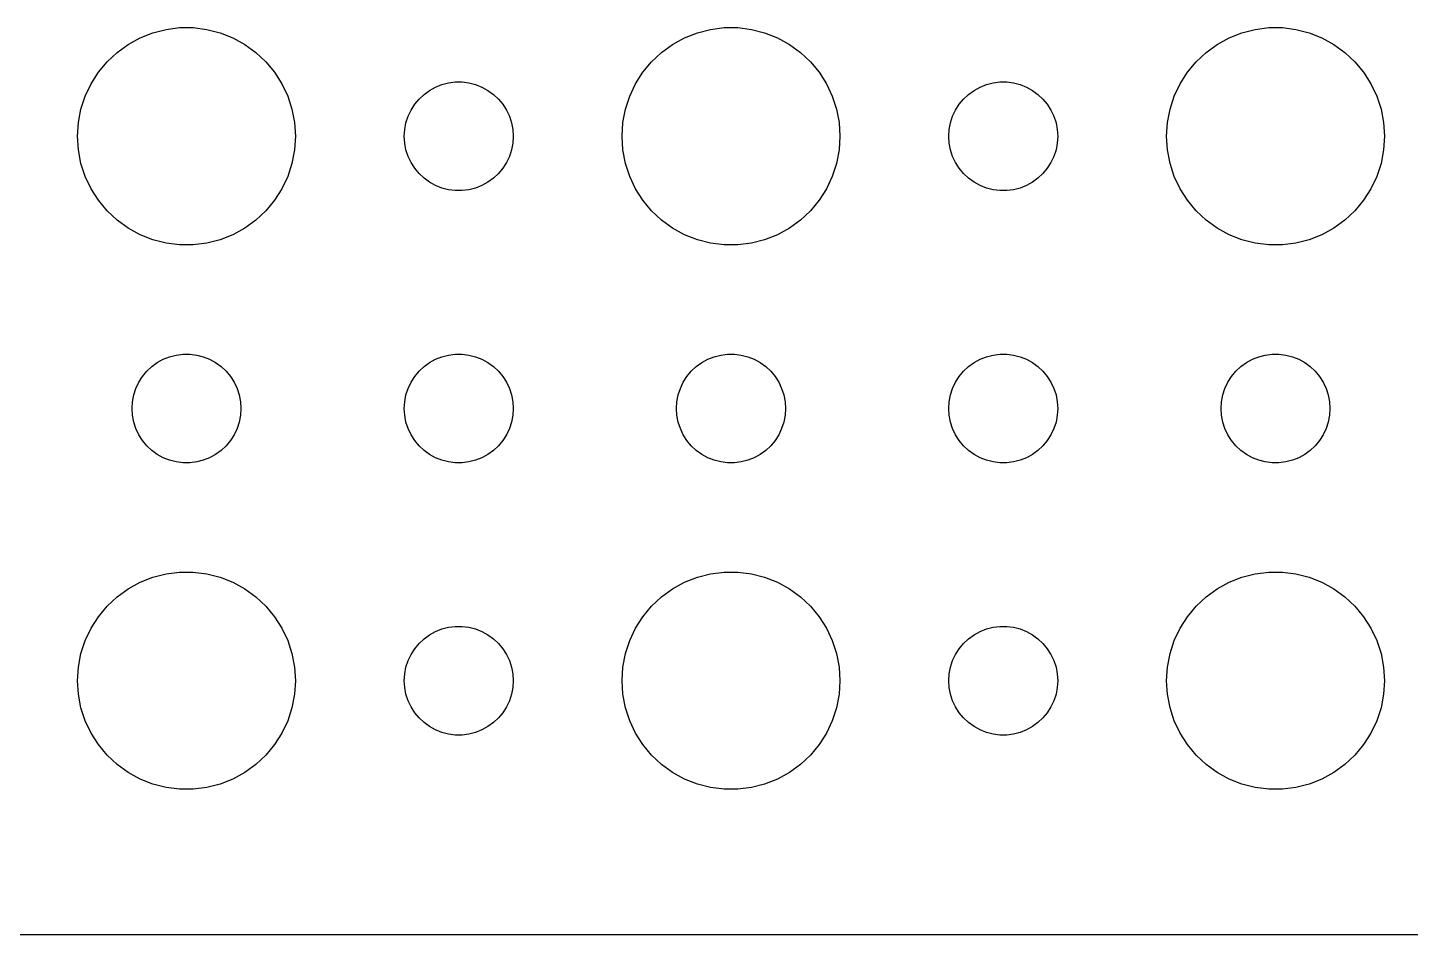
# Model space of a CAD drawing. Header units: metres. Extents: x -134 to 134, y 518 to 1078.
# Drawn here: x 63.12 to 101.21, y 974.01 to 998.99 of the extents above; entities that cross this region are included whole.
import ezdxf

# ---------------------------------------------------------------- set-up
doc = ezdxf.new("R2010")
doc.units = ezdxf.units.M

msp = doc.modelspace()

# ---------------------------------------------------------------- linework, layer by layer
for p, q in [((65.8925, 998.533), (66.2227, 998.714)), ((66.2227, 998.714), (66.573, 998.853)), ((66.573, 998.853), (66.9379, 998.947)), ((66.9379, 998.947), (67.3116, 998.994)), ((67.3116, 998.994), (67.6884, 998.994)), ((67.6884, 998.994), (68.0621, 998.947)), ((68.0621, 998.947), (68.427, 998.853)), ((68.427, 998.853), (68.7773, 998.714)), ((68.7773, 998.714), (69.1075, 998.533)), ((80.8925, 998.533), (81.2227, 998.714)), ((81.2227, 998.714), (81.573, 998.853)), ((81.573, 998.853), (81.9379, 998.947)), ((81.9379, 998.947), (82.3116, 998.994)), ((82.3116, 998.994), (82.6884, 998.994)), ((82.6884, 998.994), (83.0621, 998.947)), ((83.0621, 998.947), (83.427, 998.853)), ((83.427, 998.853), (83.7773, 998.714)), ((83.7773, 998.714), (84.1075, 998.533)), ((95.8925, 998.533), (96.2227, 998.714)), ((96.2227, 998.714), (96.573, 998.853)), ((96.573, 998.853), (96.9379, 998.947)), ((96.9379, 998.947), (97.3116, 998.994)), ((97.3116, 998.994), (97.6884, 998.994)), ((97.6884, 998.994), (98.0621, 998.947)), ((98.0621, 998.947), (98.427, 998.853)), ((98.427, 998.853), (98.7773, 998.714)), ((98.7773, 998.714), (99.1075, 998.533)), ((65.3131, 998.054), (65.5877, 998.312)), ((65.5877, 998.312), (65.8925, 998.533)), ((69.1075, 998.533), (69.4123, 998.312)), ((69.4123, 998.312), (69.6869, 998.054)), ((80.3131, 998.054), (80.5877, 998.312)), ((80.5877, 998.312), (80.8925, 998.533)), ((84.1075, 998.533), (84.4123, 998.312)), ((84.4123, 998.312), (84.6869, 998.054)), ((95.3131, 998.054), (95.5877, 998.312)), ((95.5877, 998.312), (95.8925, 998.533)), ((99.1075, 998.533), (99.4123, 998.312)), ((99.4123, 998.312), (99.6869, 998.054)), ((65.073, 997.763), (65.3131, 998.054)), ((69.6869, 998.054), (69.927, 997.763)), ((80.073, 997.763), (80.3131, 998.054)), ((84.6869, 998.054), (84.927, 997.763)), ((95.073, 997.763), (95.3131, 998.054)), ((99.6869, 998.054), (99.927, 997.763)), ((64.8711, 997.445), (65.073, 997.763)), ((69.927, 997.763), (70.1289, 997.445)), ((79.8711, 997.445), (80.073, 997.763)), ((84.927, 997.763), (85.1289, 997.445)), ((94.8711, 997.445), (95.073, 997.763)), ((99.927, 997.763), (100.129, 997.445)), ((64.7107, 997.104), (64.8711, 997.445)), ((70.1289, 997.445), (70.2893, 997.104)), ((74.0439, 997.156), (74.1963, 997.266)), ((74.1963, 997.266), (74.3613, 997.357)), ((74.3613, 997.357), (74.5365, 997.427)), ((74.5365, 997.427), (74.7189, 997.473)), ((74.7189, 997.473), (74.9058, 997.497)), ((74.9058, 997.497), (75.0942, 997.497)), ((75.0942, 997.497), (75.2811, 997.473)), ((75.2811, 997.473), (75.4635, 997.427)), ((75.4635, 997.427), (75.6387, 997.357)), ((75.6387, 997.357), (75.8037, 997.266)), ((75.8037, 997.266), (75.9561, 997.156)), ((79.7107, 997.104), (79.8711, 997.445)), ((85.1289, 997.445), (85.2893, 997.104)), ((89.0439, 997.156), (89.1963, 997.266)), ((89.1963, 997.266), (89.3613, 997.357)), ((89.3613, 997.357), (89.5365, 997.427)), ((89.5365, 997.427), (89.7189, 997.473)), ((89.7189, 997.473), (89.9058, 997.497)), ((89.9058, 997.497), (90.0942, 997.497)), ((90.0942, 997.497), (90.2811, 997.473)), ((90.2811, 997.473), (90.4635, 997.427)), ((90.4635, 997.427), (90.6387, 997.357)), ((90.6387, 997.357), (90.8037, 997.266)), ((90.8037, 997.266), (90.9561, 997.156)), ((94.7107, 997.104), (94.8711, 997.445)), ((100.129, 997.445), (100.289, 997.104)), ((64.5943, 996.746), (64.7107, 997.104)), ((70.2893, 997.104), (70.4057, 996.746)), ((73.6855, 996.723), (73.7865, 996.882)), ((73.7865, 996.882), (73.9065, 997.027)), ((73.9065, 997.027), (74.0439, 997.156)), ((75.9561, 997.156), (76.0934, 997.027)), ((76.0934, 997.027), (76.2135, 996.882)), ((76.2135, 996.882), (76.3145, 996.723)), ((79.5943, 996.746), (79.7107, 997.104)), ((85.2893, 997.104), (85.4057, 996.746)), ((88.6855, 996.723), (88.7865, 996.882)), ((88.7865, 996.882), (88.9065, 997.027)), ((88.9065, 997.027), (89.0439, 997.156)), ((90.9561, 997.156), (91.0934, 997.027)), ((91.0934, 997.027), (91.2135, 996.882)), ((91.2135, 996.882), (91.3145, 996.723)), ((94.5943, 996.746), (94.7107, 997.104)), ((100.289, 997.104), (100.406, 996.746)), ((64.5237, 996.376), (64.5943, 996.746)), ((70.4057, 996.746), (70.4763, 996.376)), ((73.5471, 996.373), (73.6053, 996.552)), ((73.6053, 996.552), (73.6855, 996.723)), ((76.3145, 996.723), (76.3947, 996.552)), ((76.3947, 996.552), (76.4529, 996.373)), ((79.5237, 996.376), (79.5943, 996.746)), ((85.4057, 996.746), (85.4763, 996.376)), ((88.5471, 996.373), (88.6053, 996.552)), ((88.6053, 996.552), (88.6855, 996.723)), ((91.3145, 996.723), (91.3947, 996.552)), ((91.3947, 996.552), (91.4529, 996.373)), ((94.5237, 996.376), (94.5943, 996.746)), ((100.406, 996.746), (100.476, 996.376)), ((64.5, 996), (64.5237, 996.376)), ((70.4763, 996.376), (70.5, 996)), ((73.5, 996), (73.5118, 996.188)), ((73.5118, 996.188), (73.5471, 996.373)), ((76.4529, 996.373), (76.4882, 996.188)), ((76.4882, 996.188), (76.5, 996)), ((79.5, 996), (79.5237, 996.376)), ((85.4763, 996.376), (85.5, 996)), ((88.5, 996), (88.5118, 996.188)), ((88.5118, 996.188), (88.5471, 996.373)), ((91.4529, 996.373), (91.4882, 996.188)), ((91.4882, 996.188), (91.5, 996)), ((94.5, 996), (94.5237, 996.376)), ((100.476, 996.376), (100.5, 996)), ((64.5237, 995.624), (64.5, 996)), ((70.5, 996), (70.4763, 995.624)), ((73.5118, 995.812), (73.5, 996)), ((73.5471, 995.627), (73.5118, 995.812)), ((76.4882, 995.812), (76.4529, 995.627)), ((76.5, 996), (76.4882, 995.812)), ((79.5237, 995.624), (79.5, 996)), ((85.5, 996), (85.4763, 995.624)), ((88.5118, 995.812), (88.5, 996)), ((88.5471, 995.627), (88.5118, 995.812)), ((91.4882, 995.812), (91.4529, 995.627)), ((91.5, 996), (91.4882, 995.812)), ((94.5237, 995.624), (94.5, 996)), ((100.5, 996), (100.476, 995.624)), ((64.5943, 995.254), (64.5237, 995.624)), ((70.4763, 995.624), (70.4057, 995.254)), ((73.6053, 995.448), (73.5471, 995.627)), ((73.6855, 995.277), (73.6053, 995.448)), ((73.7865, 995.118), (73.6855, 995.277)), ((76.3145, 995.277), (76.2135, 995.118)), ((76.3947, 995.448), (76.3145, 995.277)), ((76.4529, 995.627), (76.3947, 995.448)), ((79.5943, 995.254), (79.5237, 995.624)), ((85.4763, 995.624), (85.4057, 995.254)), ((88.6053, 995.448), (88.5471, 995.627)), ((88.6855, 995.277), (88.6053, 995.448)), ((88.7865, 995.118), (88.6855, 995.277)), ((91.3145, 995.277), (91.2135, 995.118)), ((91.3947, 995.448), (91.3145, 995.277)), ((91.4529, 995.627), (91.3947, 995.448)), ((94.5943, 995.254), (94.5237, 995.624)), ((100.476, 995.624), (100.406, 995.254)), ((64.7107, 994.896), (64.5943, 995.254)), ((64.8711, 994.555), (64.7107, 994.896)), ((70.2893, 994.896), (70.1289, 994.555)), ((70.4057, 995.254), (70.2893, 994.896)), ((73.9065, 994.973), (73.7865, 995.118)), ((74.0439, 994.844), (73.9065, 994.973)), ((76.0934, 994.973), (75.9561, 994.844)), ((76.2135, 995.118), (76.0934, 994.973)), ((79.7107, 994.896), (79.5943, 995.254)), ((79.8711, 994.555), (79.7107, 994.896)), ((85.2893, 994.896), (85.1289, 994.555)), ((85.4057, 995.254), (85.2893, 994.896)), ((88.9065, 994.973), (88.7865, 995.118)), ((89.0439, 994.844), (88.9065, 994.973)), ((91.0934, 994.973), (90.9561, 994.844)), ((91.2135, 995.118), (91.0934, 994.973)), ((94.7107, 994.896), (94.5943, 995.254)), ((94.8711, 994.555), (94.7107, 994.896)), ((100.289, 994.896), (100.129, 994.555)), ((100.406, 995.254), (100.289, 994.896)), ((65.073, 994.237), (64.8711, 994.555)), ((70.1289, 994.555), (69.927, 994.237)), ((74.1963, 994.734), (74.0439, 994.844)), ((74.3613, 994.643), (74.1963, 994.734)), ((74.5365, 994.573), (74.3613, 994.643)), ((74.7189, 994.527), (74.5365, 994.573)), ((74.9058, 994.503), (74.7189, 994.527)), ((75.0942, 994.503), (74.9058, 994.503)), ((75.2811, 994.527), (75.0942, 994.503)), ((75.4635, 994.573), (75.2811, 994.527)), ((75.6387, 994.643), (75.4635, 994.573)), ((75.8037, 994.734), (75.6387, 994.643)), ((75.9561, 994.844), (75.8037, 994.734)), ((80.073, 994.237), (79.8711, 994.555)), ((85.1289, 994.555), (84.927, 994.237)), ((89.1963, 994.734), (89.0439, 994.844)), ((89.3613, 994.643), (89.1963, 994.734)), ((89.5365, 994.573), (89.3613, 994.643)), ((89.7189, 994.527), (89.5365, 994.573)), ((89.9058, 994.503), (89.7189, 994.527)), ((90.0942, 994.503), (89.9058, 994.503)), ((90.2811, 994.527), (90.0942, 994.503)), ((90.4635, 994.573), (90.2811, 994.527)), ((90.6387, 994.643), (90.4635, 994.573)), ((90.8037, 994.734), (90.6387, 994.643)), ((90.9561, 994.844), (90.8037, 994.734)), ((95.073, 994.237), (94.8711, 994.555)), ((100.129, 994.555), (99.927, 994.237)), ((65.3131, 993.946), (65.073, 994.237)), ((69.927, 994.237), (69.6869, 993.946)), ((80.3131, 993.946), (80.073, 994.237)), ((84.927, 994.237), (84.6869, 993.946)), ((95.3131, 993.946), (95.073, 994.237)), ((99.927, 994.237), (99.6869, 993.946)), ((65.5877, 993.688), (65.3131, 993.946)), ((69.6869, 993.946), (69.4123, 993.688)), ((80.5877, 993.688), (80.3131, 993.946)), ((84.6869, 993.946), (84.4123, 993.688)), ((95.5877, 993.688), (95.3131, 993.946)), ((99.6869, 993.946), (99.4123, 993.688)), ((65.8925, 993.467), (65.5877, 993.688)), ((66.2227, 993.286), (65.8925, 993.467)), ((69.1075, 993.467), (68.7773, 993.286)), ((69.4123, 993.688), (69.1075, 993.467)), ((80.8925, 993.467), (80.5877, 993.688)), ((81.2227, 993.286), (80.8925, 993.467)), ((84.1075, 993.467), (83.7773, 993.286)), ((84.4123, 993.688), (84.1075, 993.467)), ((95.8925, 993.467), (95.5877, 993.688)), ((96.2227, 993.286), (95.8925, 993.467)), ((99.1075, 993.467), (98.7773, 993.286)), ((99.4123, 993.688), (99.1075, 993.467)), ((66.573, 993.147), (66.2227, 993.286)), ((66.9379, 993.053), (66.573, 993.147)), ((67.3116, 993.006), (66.9379, 993.053)), ((67.6884, 993.006), (67.3116, 993.006)), ((68.0621, 993.053), (67.6884, 993.006)), ((68.427, 993.147), (68.0621, 993.053)), ((68.7773, 993.286), (68.427, 993.147)), ((81.573, 993.147), (81.2227, 993.286)), ((81.9379, 993.053), (81.573, 993.147)), ((82.3116, 993.006), (81.9379, 993.053)), ((82.6884, 993.006), (82.3116, 993.006)), ((83.0621, 993.053), (82.6884, 993.006)), ((83.427, 993.147), (83.0621, 993.053)), ((83.7773, 993.286), (83.427, 993.147)), ((96.573, 993.147), (96.2227, 993.286)), ((96.9379, 993.053), (96.573, 993.147)), ((97.3116, 993.006), (96.9379, 993.053)), ((97.6884, 993.006), (97.3116, 993.006)), ((98.0621, 993.053), (97.6884, 993.006)), ((98.427, 993.147), (98.0621, 993.053)), ((98.7773, 993.286), (98.427, 993.147)), ((66.8613, 989.857), (67.0365, 989.927)), ((67.0365, 989.927), (67.2189, 989.973)), ((67.2189, 989.973), (67.4058, 989.997)), ((67.4058, 989.997), (67.5942, 989.997)), ((67.5942, 989.997), (67.7811, 989.973)), ((67.7811, 989.973), (67.9635, 989.927)), ((67.9635, 989.927), (68.1387, 989.857)), ((74.3613, 989.857), (74.5365, 989.927)), ((74.5365, 989.927), (74.7189, 989.973)), ((74.7189, 989.973), (74.9058, 989.997)), ((74.9058, 989.997), (75.0942, 989.997)), ((75.0942, 989.997), (75.2811, 989.973)), ((75.2811, 989.973), (75.4635, 989.927)), ((75.4635, 989.927), (75.6387, 989.857)), ((81.8613, 989.857), (82.0365, 989.927)), ((82.0365, 989.927), (82.2189, 989.973)), ((82.2189, 989.973), (82.4058, 989.997)), ((82.4058, 989.997), (82.5942, 989.997)), ((82.5942, 989.997), (82.7811, 989.973)), ((82.7811, 989.973), (82.9635, 989.927)), ((82.9635, 989.927), (83.1387, 989.857)), ((89.3613, 989.857), (89.5365, 989.927)), ((89.5365, 989.927), (89.7189, 989.973)), ((89.7189, 989.973), (89.9058, 989.997)), ((89.9058, 989.997), (90.0942, 989.997)), ((90.0942, 989.997), (90.2811, 989.973)), ((90.2811, 989.973), (90.4635, 989.927)), ((90.4635, 989.927), (90.6387, 989.857)), ((96.8613, 989.857), (97.0365, 989.927)), ((97.0365, 989.927), (97.2189, 989.973)), ((97.2189, 989.973), (97.4058, 989.997)), ((97.4058, 989.997), (97.5942, 989.997)), ((97.5942, 989.997), (97.7811, 989.973)), ((97.7811, 989.973), (97.9635, 989.927)), ((97.9635, 989.927), (98.1387, 989.857)), ((66.4065, 989.527), (66.5439, 989.656)), ((66.5439, 989.656), (66.6963, 989.766)), ((66.6963, 989.766), (66.8613, 989.857)), ((68.1387, 989.857), (68.3037, 989.766)), ((68.3037, 989.766), (68.4561, 989.656)), ((68.4561, 989.656), (68.5934, 989.527)), ((73.9065, 989.527), (74.0439, 989.656)), ((74.0439, 989.656), (74.1963, 989.766)), ((74.1963, 989.766), (74.3613, 989.857)), ((75.6387, 989.857), (75.8037, 989.766)), ((75.8037, 989.766), (75.9561, 989.656)), ((75.9561, 989.656), (76.0934, 989.527)), ((81.4065, 989.527), (81.5439, 989.656)), ((81.5439, 989.656), (81.6963, 989.766)), ((81.6963, 989.766), (81.8613, 989.857)), ((83.1387, 989.857), (83.3037, 989.766)), ((83.3037, 989.766), (83.4561, 989.656)), ((83.4561, 989.656), (83.5934, 989.527)), ((88.9065, 989.527), (89.0439, 989.656)), ((89.0439, 989.656), (89.1963, 989.766)), ((89.1963, 989.766), (89.3613, 989.857)), ((90.6387, 989.857), (90.8037, 989.766)), ((90.8037, 989.766), (90.9561, 989.656)), ((90.9561, 989.656), (91.0934, 989.527)), ((96.4065, 989.527), (96.5439, 989.656)), ((96.5439, 989.656), (96.6963, 989.766)), ((96.6963, 989.766), (96.8613, 989.857)), ((98.1387, 989.857), (98.3037, 989.766)), ((98.3037, 989.766), (98.4561, 989.656)), ((98.4561, 989.656), (98.5934, 989.527)), ((66.1053, 989.052), (66.1855, 989.223)), ((66.1855, 989.223), (66.2865, 989.382)), ((66.2865, 989.382), (66.4065, 989.527)), ((68.5934, 989.527), (68.7135, 989.382)), ((68.7135, 989.382), (68.8145, 989.223)), ((68.8145, 989.223), (68.8947, 989.052)), ((73.6053, 989.052), (73.6855, 989.223)), ((73.6855, 989.223), (73.7865, 989.382)), ((73.7865, 989.382), (73.9065, 989.527)), ((76.0934, 989.527), (76.2135, 989.382)), ((76.2135, 989.382), (76.3145, 989.223)), ((76.3145, 989.223), (76.3947, 989.052)), ((81.1053, 989.052), (81.1855, 989.223)), ((81.1855, 989.223), (81.2865, 989.382)), ((81.2865, 989.382), (81.4065, 989.527)), ((83.5934, 989.527), (83.7135, 989.382)), ((83.7135, 989.382), (83.8145, 989.223)), ((83.8145, 989.223), (83.8947, 989.052)), ((88.6053, 989.052), (88.6855, 989.223)), ((88.6855, 989.223), (88.7865, 989.382)), ((88.7865, 989.382), (88.9065, 989.527)), ((91.0934, 989.527), (91.2135, 989.382)), ((91.2135, 989.382), (91.3145, 989.223)), ((91.3145, 989.223), (91.3947, 989.052)), ((96.1053, 989.052), (96.1855, 989.223)), ((96.1855, 989.223), (96.2865, 989.382)), ((96.2865, 989.382), (96.4065, 989.527)), ((98.5934, 989.527), (98.7135, 989.382)), ((98.7135, 989.382), (98.8145, 989.223)), ((98.8145, 989.223), (98.8947, 989.052)), ((66.0118, 988.688), (66.0471, 988.873)), ((66.0471, 988.873), (66.1053, 989.052)), ((68.8947, 989.052), (68.9529, 988.873)), ((68.9529, 988.873), (68.9882, 988.688)), ((73.5118, 988.688), (73.5471, 988.873)), ((73.5471, 988.873), (73.6053, 989.052)), ((76.3947, 989.052), (76.4529, 988.873)), ((76.4529, 988.873), (76.4882, 988.688)), ((81.0118, 988.688), (81.0471, 988.873)), ((81.0471, 988.873), (81.1053, 989.052)), ((83.8947, 989.052), (83.9529, 988.873)), ((83.9529, 988.873), (83.9882, 988.688)), ((88.5118, 988.688), (88.5471, 988.873)), ((88.5471, 988.873), (88.6053, 989.052)), ((91.3947, 989.052), (91.4529, 988.873)), ((91.4529, 988.873), (91.4882, 988.688)), ((96.0118, 988.688), (96.0471, 988.873)), ((96.0471, 988.873), (96.1053, 989.052)), ((98.8947, 989.052), (98.9529, 988.873)), ((98.9529, 988.873), (98.9882, 988.688)), ((66, 988.5), (66.0118, 988.688)), ((66.0118, 988.312), (66, 988.5)), ((68.9882, 988.688), (69, 988.5)), ((69, 988.5), (68.9882, 988.312)), ((73.5, 988.5), (73.5118, 988.688)), ((73.5118, 988.312), (73.5, 988.5)), ((76.4882, 988.688), (76.5, 988.5)), ((76.5, 988.5), (76.4882, 988.312)), ((81, 988.5), (81.0118, 988.688)), ((81.0118, 988.312), (81, 988.5)), ((83.9882, 988.688), (84, 988.5)), ((84, 988.5), (83.9882, 988.312)), ((88.5, 988.5), (88.5118, 988.688)), ((88.5118, 988.312), (88.5, 988.5)), ((91.4882, 988.688), (91.5, 988.5)), ((91.5, 988.5), (91.4882, 988.312)), ((96, 988.5), (96.0118, 988.688)), ((96.0118, 988.312), (96, 988.5)), ((98.9882, 988.688), (99, 988.5)), ((99, 988.5), (98.9882, 988.312)), ((66.0471, 988.127), (66.0118, 988.312)), ((66.1053, 987.948), (66.0471, 988.127)), ((68.9529, 988.127), (68.8947, 987.948)), ((68.9882, 988.312), (68.9529, 988.127)), ((73.5471, 988.127), (73.5118, 988.312)), ((73.6053, 987.948), (73.5471, 988.127)), ((76.4529, 988.127), (76.3947, 987.948)), ((76.4882, 988.312), (76.4529, 988.127)), ((81.0471, 988.127), (81.0118, 988.312)), ((81.1053, 987.948), (81.0471, 988.127)), ((83.9529, 988.127), (83.8947, 987.948)), ((83.9882, 988.312), (83.9529, 988.127)), ((88.5471, 988.127), (88.5118, 988.312)), ((88.6053, 987.948), (88.5471, 988.127)), ((91.4529, 988.127), (91.3947, 987.948)), ((91.4882, 988.312), (91.4529, 988.127)), ((96.0471, 988.127), (96.0118, 988.312)), ((96.1053, 987.948), (96.0471, 988.127)), ((98.9529, 988.127), (98.8947, 987.948)), ((98.9882, 988.312), (98.9529, 988.127)), ((66.1855, 987.777), (66.1053, 987.948)), ((66.2865, 987.618), (66.1855, 987.777)), ((68.8145, 987.777), (68.7135, 987.618)), ((68.8947, 987.948), (68.8145, 987.777)), ((73.6855, 987.777), (73.6053, 987.948)), ((73.7865, 987.618), (73.6855, 987.777)), ((76.3145, 987.777), (76.2135, 987.618)), ((76.3947, 987.948), (76.3145, 987.777)), ((81.1855, 987.777), (81.1053, 987.948)), ((81.2865, 987.618), (81.1855, 987.777)), ((83.8145, 987.777), (83.7135, 987.618)), ((83.8947, 987.948), (83.8145, 987.777)), ((88.6855, 987.777), (88.6053, 987.948)), ((88.7865, 987.618), (88.6855, 987.777)), ((91.3145, 987.777), (91.2135, 987.618)), ((91.3947, 987.948), (91.3145, 987.777)), ((96.1855, 987.777), (96.1053, 987.948)), ((96.2865, 987.618), (96.1855, 987.777)), ((98.8145, 987.777), (98.7135, 987.618)), ((98.8947, 987.948), (98.8145, 987.777)), ((66.4065, 987.473), (66.2865, 987.618)), ((66.5439, 987.344), (66.4065, 987.473)), ((66.6963, 987.234), (66.5439, 987.344)), ((68.4561, 987.344), (68.3037, 987.234)), ((68.5934, 987.473), (68.4561, 987.344)), ((68.7135, 987.618), (68.5934, 987.473)), ((73.9065, 987.473), (73.7865, 987.618)), ((74.0439, 987.344), (73.9065, 987.473)), ((74.1963, 987.234), (74.0439, 987.344)), ((75.9561, 987.344), (75.8037, 987.234)), ((76.0934, 987.473), (75.9561, 987.344)), ((76.2135, 987.618), (76.0934, 987.473)), ((81.4065, 987.473), (81.2865, 987.618)), ((81.5439, 987.344), (81.4065, 987.473)), ((81.6963, 987.234), (81.5439, 987.344)), ((83.4561, 987.344), (83.3037, 987.234)), ((83.5934, 987.473), (83.4561, 987.344)), ((83.7135, 987.618), (83.5934, 987.473)), ((88.9065, 987.473), (88.7865, 987.618)), ((89.0439, 987.344), (88.9065, 987.473)), ((89.1963, 987.234), (89.0439, 987.344)), ((90.9561, 987.344), (90.8037, 987.234)), ((91.0934, 987.473), (90.9561, 987.344)), ((91.2135, 987.618), (91.0934, 987.473)), ((96.4065, 987.473), (96.2865, 987.618)), ((96.5439, 987.344), (96.4065, 987.473)), ((96.6963, 987.234), (96.5439, 987.344)), ((98.4561, 987.344), (98.3037, 987.234)), ((98.5934, 987.473), (98.4561, 987.344)), ((98.7135, 987.618), (98.5934, 987.473)), ((66.8613, 987.143), (66.6963, 987.234)), ((67.0365, 987.073), (66.8613, 987.143)), ((67.2189, 987.027), (67.0365, 987.073)), ((67.4058, 987.003), (67.2189, 987.027)), ((67.5942, 987.003), (67.4058, 987.003)), ((67.7811, 987.027), (67.5942, 987.003)), ((67.9635, 987.073), (67.7811, 987.027)), ((68.1387, 987.143), (67.9635, 987.073)), ((68.3037, 987.234), (68.1387, 987.143)), ((74.3613, 987.143), (74.1963, 987.234)), ((74.5365, 987.073), (74.3613, 987.143)), ((74.7189, 987.027), (74.5365, 987.073)), ((74.9058, 987.003), (74.7189, 987.027)), ((75.0942, 987.003), (74.9058, 987.003)), ((75.2811, 987.027), (75.0942, 987.003)), ((75.4635, 987.073), (75.2811, 987.027)), ((75.6387, 987.143), (75.4635, 987.073)), ((75.8037, 987.234), (75.6387, 987.143)), ((81.8613, 987.143), (81.6963, 987.234)), ((82.0365, 987.073), (81.8613, 987.143)), ((82.2189, 987.027), (82.0365, 987.073)), ((82.4058, 987.003), (82.2189, 987.027)), ((82.5942, 987.003), (82.4058, 987.003)), ((82.7811, 987.027), (82.5942, 987.003)), ((82.9635, 987.073), (82.7811, 987.027)), ((83.1387, 987.143), (82.9635, 987.073)), ((83.3037, 987.234), (83.1387, 987.143)), ((89.3613, 987.143), (89.1963, 987.234)), ((89.5365, 987.073), (89.3613, 987.143)), ((89.7189, 987.027), (89.5365, 987.073)), ((89.9058, 987.003), (89.7189, 987.027)), ((90.0942, 987.003), (89.9058, 987.003)), ((90.2811, 987.027), (90.0942, 987.003)), ((90.4635, 987.073), (90.2811, 987.027)), ((90.6387, 987.143), (90.4635, 987.073)), ((90.8037, 987.234), (90.6387, 987.143)), ((96.8613, 987.143), (96.6963, 987.234)), ((97.0365, 987.073), (96.8613, 987.143)), ((97.2189, 987.027), (97.0365, 987.073)), ((97.4058, 987.003), (97.2189, 987.027)), ((97.5942, 987.003), (97.4058, 987.003)), ((97.7811, 987.027), (97.5942, 987.003)), ((97.9635, 987.073), (97.7811, 987.027)), ((98.1387, 987.143), (97.9635, 987.073)), ((98.3037, 987.234), (98.1387, 987.143)), ((66.2227, 983.714), (66.573, 983.853)), ((66.573, 983.853), (66.9379, 983.947)), ((66.9379, 983.947), (67.3116, 983.994)), ((67.3116, 983.994), (67.6884, 983.994)), ((67.6884, 983.994), (68.0621, 983.947)), ((68.0621, 983.947), (68.427, 983.853)), ((68.427, 983.853), (68.7773, 983.714)), ((81.2227, 983.714), (81.573, 983.853)), ((81.573, 983.853), (81.9379, 983.947)), ((81.9379, 983.947), (82.3116, 983.994)), ((82.3116, 983.994), (82.6884, 983.994)), ((82.6884, 983.994), (83.0621, 983.947)), ((83.0621, 983.947), (83.427, 983.853)), ((83.427, 983.853), (83.7773, 983.714)), ((96.2227, 983.714), (96.573, 983.853)), ((96.573, 983.853), (96.9379, 983.947)), ((96.9379, 983.947), (97.3116, 983.994)), ((97.3116, 983.994), (97.6884, 983.994)), ((97.6884, 983.994), (98.0621, 983.947)), ((98.0621, 983.947), (98.427, 983.853)), ((98.427, 983.853), (98.7773, 983.714)), ((65.5877, 983.312), (65.8925, 983.533)), ((65.8925, 983.533), (66.2227, 983.714)), ((68.7773, 983.714), (69.1075, 983.533)), ((69.1075, 983.533), (69.4123, 983.312)), ((80.5877, 983.312), (80.8925, 983.533)), ((80.8925, 983.533), (81.2227, 983.714)), ((83.7773, 983.714), (84.1075, 983.533)), ((84.1075, 983.533), (84.4123, 983.312)), ((95.5877, 983.312), (95.8925, 983.533)), ((95.8925, 983.533), (96.2227, 983.714)), ((98.7773, 983.714), (99.1075, 983.533)), ((99.1075, 983.533), (99.4123, 983.312)), ((65.3131, 983.054), (65.5877, 983.312)), ((69.4123, 983.312), (69.6869, 983.054)), ((80.3131, 983.054), (80.5877, 983.312)), ((84.4123, 983.312), (84.6869, 983.054)), ((95.3131, 983.054), (95.5877, 983.312)), ((99.4123, 983.312), (99.6869, 983.054)), ((64.8711, 982.445), (65.073, 982.763)), ((65.073, 982.763), (65.3131, 983.054)), ((69.6869, 983.054), (69.927, 982.763)), ((69.927, 982.763), (70.1289, 982.445)), ((79.8711, 982.445), (80.073, 982.763)), ((80.073, 982.763), (80.3131, 983.054)), ((84.6869, 983.054), (84.927, 982.763)), ((84.927, 982.763), (85.1289, 982.445)), ((94.8711, 982.445), (95.073, 982.763)), ((95.073, 982.763), (95.3131, 983.054)), ((99.6869, 983.054), (99.927, 982.763)), ((99.927, 982.763), (100.129, 982.445)), ((64.7107, 982.104), (64.8711, 982.445)), ((70.1289, 982.445), (70.2893, 982.104)), ((74.1963, 982.266), (74.3613, 982.357)), ((74.3613, 982.357), (74.5365, 982.427)), ((74.5365, 982.427), (74.7189, 982.473)), ((74.7189, 982.473), (74.9058, 982.497)), ((74.9058, 982.497), (75.0942, 982.497)), ((75.0942, 982.497), (75.2811, 982.473)), ((75.2811, 982.473), (75.4635, 982.427)), ((75.4635, 982.427), (75.6387, 982.357)), ((75.6387, 982.357), (75.8037, 982.266)), ((79.7107, 982.104), (79.8711, 982.445)), ((85.1289, 982.445), (85.2893, 982.104)), ((89.1963, 982.266), (89.3613, 982.357)), ((89.3613, 982.357), (89.5365, 982.427)), ((89.5365, 982.427), (89.7189, 982.473)), ((89.7189, 982.473), (89.9058, 982.497)), ((89.9058, 982.497), (90.0942, 982.497)), ((90.0942, 982.497), (90.2811, 982.473)), ((90.2811, 982.473), (90.4635, 982.427)), ((90.4635, 982.427), (90.6387, 982.357)), ((90.6387, 982.357), (90.8037, 982.266)), ((94.7107, 982.104), (94.8711, 982.445)), ((100.129, 982.445), (100.289, 982.104)), ((64.5943, 981.746), (64.7107, 982.104)), ((70.2893, 982.104), (70.4057, 981.746)), ((73.7865, 981.882), (73.9065, 982.027)), ((73.9065, 982.027), (74.0439, 982.156)), ((74.0439, 982.156), (74.1963, 982.266)), ((75.8037, 982.266), (75.9561, 982.156)), ((75.9561, 982.156), (76.0934, 982.027)), ((76.0934, 982.027), (76.2135, 981.882)), ((79.5943, 981.746), (79.7107, 982.104)), ((85.2893, 982.104), (85.4057, 981.746)), ((88.7865, 981.882), (88.9065, 982.027)), ((88.9065, 982.027), (89.0439, 982.156)), ((89.0439, 982.156), (89.1963, 982.266)), ((90.8037, 982.266), (90.9561, 982.156)), ((90.9561, 982.156), (91.0934, 982.027)), ((91.0934, 982.027), (91.2135, 981.882)), ((94.5943, 981.746), (94.7107, 982.104)), ((100.289, 982.104), (100.406, 981.746)), ((64.5237, 981.376), (64.5943, 981.746)), ((70.4057, 981.746), (70.4763, 981.376)), ((73.5471, 981.373), (73.6053, 981.552)), ((73.6053, 981.552), (73.6855, 981.723)), ((73.6855, 981.723), (73.7865, 981.882)), ((76.2135, 981.882), (76.3145, 981.723)), ((76.3145, 981.723), (76.3947, 981.552)), ((76.3947, 981.552), (76.4529, 981.373)), ((79.5237, 981.376), (79.5943, 981.746)), ((85.4057, 981.746), (85.4763, 981.376)), ((88.5471, 981.373), (88.6053, 981.552)), ((88.6053, 981.552), (88.6855, 981.723)), ((88.6855, 981.723), (88.7865, 981.882)), ((91.2135, 981.882), (91.3145, 981.723)), ((91.3145, 981.723), (91.3947, 981.552)), ((91.3947, 981.552), (91.4529, 981.373)), ((94.5237, 981.376), (94.5943, 981.746)), ((100.406, 981.746), (100.476, 981.376)), ((64.5, 981), (64.5237, 981.376)), ((70.4763, 981.376), (70.5, 981)), ((73.5, 981), (73.5118, 981.188)), ((73.5118, 981.188), (73.5471, 981.373)), ((76.4529, 981.373), (76.4882, 981.188)), ((76.4882, 981.188), (76.5, 981)), ((79.5, 981), (79.5237, 981.376)), ((85.4763, 981.376), (85.5, 981)), ((88.5, 981), (88.5118, 981.188)), ((88.5118, 981.188), (88.5471, 981.373)), ((91.4529, 981.373), (91.4882, 981.188)), ((91.4882, 981.188), (91.5, 981)), ((94.5, 981), (94.5237, 981.376)), ((100.476, 981.376), (100.5, 981)), ((64.5237, 980.624), (64.5, 981)), ((70.5, 981), (70.4763, 980.624)), ((73.5118, 980.812), (73.5, 981)), ((73.5471, 980.627), (73.5118, 980.812)), ((76.4882, 980.812), (76.4529, 980.627)), ((76.5, 981), (76.4882, 980.812)), ((79.5237, 980.624), (79.5, 981)), ((85.5, 981), (85.4763, 980.624)), ((88.5118, 980.812), (88.5, 981)), ((88.5471, 980.627), (88.5118, 980.812)), ((91.4882, 980.812), (91.4529, 980.627)), ((91.5, 981), (91.4882, 980.812)), ((94.5237, 980.624), (94.5, 981)), ((100.5, 981), (100.476, 980.624)), ((64.5943, 980.254), (64.5237, 980.624)), ((70.4763, 980.624), (70.4057, 980.254)), ((73.6053, 980.448), (73.5471, 980.627)), ((73.6855, 980.277), (73.6053, 980.448)), ((76.3947, 980.448), (76.3145, 980.277)), ((76.4529, 980.627), (76.3947, 980.448)), ((79.5943, 980.254), (79.5237, 980.624)), ((85.4763, 980.624), (85.4057, 980.254)), ((88.6053, 980.448), (88.5471, 980.627)), ((88.6855, 980.277), (88.6053, 980.448)), ((91.3947, 980.448), (91.3145, 980.277)), ((91.4529, 980.627), (91.3947, 980.448)), ((94.5943, 980.254), (94.5237, 980.624)), ((100.476, 980.624), (100.406, 980.254)), ((64.7107, 979.896), (64.5943, 980.254)), ((70.4057, 980.254), (70.2893, 979.896)), ((73.7865, 980.118), (73.6855, 980.277)), ((73.9065, 979.973), (73.7865, 980.118)), ((76.2135, 980.118), (76.0934, 979.973)), ((76.3145, 980.277), (76.2135, 980.118)), ((79.7107, 979.896), (79.5943, 980.254)), ((85.4057, 980.254), (85.2893, 979.896)), ((88.7865, 980.118), (88.6855, 980.277)), ((88.9065, 979.973), (88.7865, 980.118)), ((91.2135, 980.118), (91.0934, 979.973)), ((91.3145, 980.277), (91.2135, 980.118)), ((94.7107, 979.896), (94.5943, 980.254)), ((100.406, 980.254), (100.289, 979.896)), ((64.8711, 979.555), (64.7107, 979.896)), ((70.2893, 979.896), (70.1289, 979.555)), ((74.0439, 979.844), (73.9065, 979.973)), ((74.1963, 979.734), (74.0439, 979.844)), ((74.3613, 979.643), (74.1963, 979.734)), ((74.5365, 979.573), (74.3613, 979.643)), ((75.6387, 979.643), (75.4635, 979.573)), ((75.8037, 979.734), (75.6387, 979.643)), ((75.9561, 979.844), (75.8037, 979.734)), ((76.0934, 979.973), (75.9561, 979.844)), ((79.8711, 979.555), (79.7107, 979.896)), ((85.2893, 979.896), (85.1289, 979.555)), ((89.0439, 979.844), (88.9065, 979.973)), ((89.1963, 979.734), (89.0439, 979.844)), ((89.3613, 979.643), (89.1963, 979.734)), ((89.5365, 979.573), (89.3613, 979.643)), ((90.6387, 979.643), (90.4635, 979.573)), ((90.8037, 979.734), (90.6387, 979.643)), ((90.9561, 979.844), (90.8037, 979.734)), ((91.0934, 979.973), (90.9561, 979.844)), ((94.8711, 979.555), (94.7107, 979.896)), ((100.289, 979.896), (100.129, 979.555)), ((65.073, 979.237), (64.8711, 979.555)), ((70.1289, 979.555), (69.927, 979.237)), ((74.7189, 979.527), (74.5365, 979.573)), ((74.9058, 979.503), (74.7189, 979.527)), ((75.0942, 979.503), (74.9058, 979.503)), ((75.2811, 979.527), (75.0942, 979.503)), ((75.4635, 979.573), (75.2811, 979.527)), ((80.073, 979.237), (79.8711, 979.555)), ((85.1289, 979.555), (84.927, 979.237)), ((89.7189, 979.527), (89.5365, 979.573)), ((89.9058, 979.503), (89.7189, 979.527)), ((90.0942, 979.503), (89.9058, 979.503)), ((90.2811, 979.527), (90.0942, 979.503)), ((90.4635, 979.573), (90.2811, 979.527)), ((95.073, 979.237), (94.8711, 979.555)), ((100.129, 979.555), (99.927, 979.237)), ((65.3131, 978.946), (65.073, 979.237)), ((65.5877, 978.688), (65.3131, 978.946)), ((69.6869, 978.946), (69.4123, 978.688)), ((69.927, 979.237), (69.6869, 978.946)), ((80.3131, 978.946), (80.073, 979.237)), ((80.5877, 978.688), (80.3131, 978.946)), ((84.6869, 978.946), (84.4123, 978.688)), ((84.927, 979.237), (84.6869, 978.946)), ((95.3131, 978.946), (95.073, 979.237)), ((95.5877, 978.688), (95.3131, 978.946)), ((99.6869, 978.946), (99.4123, 978.688)), ((99.927, 979.237), (99.6869, 978.946)), ((65.8925, 978.467), (65.5877, 978.688)), ((69.4123, 978.688), (69.1075, 978.467)), ((80.8925, 978.467), (80.5877, 978.688)), ((84.4123, 978.688), (84.1075, 978.467)), ((95.8925, 978.467), (95.5877, 978.688)), ((99.4123, 978.688), (99.1075, 978.467)), ((66.2227, 978.286), (65.8925, 978.467)), ((66.573, 978.147), (66.2227, 978.286)), ((66.9379, 978.053), (66.573, 978.147)), ((68.427, 978.147), (68.0621, 978.053)), ((68.7773, 978.286), (68.427, 978.147)), ((69.1075, 978.467), (68.7773, 978.286)), ((81.2227, 978.286), (80.8925, 978.467)), ((81.573, 978.147), (81.2227, 978.286)), ((81.9379, 978.053), (81.573, 978.147)), ((83.427, 978.147), (83.0621, 978.053)), ((83.7773, 978.286), (83.427, 978.147)), ((84.1075, 978.467), (83.7773, 978.286)), ((96.2227, 978.286), (95.8925, 978.467)), ((96.573, 978.147), (96.2227, 978.286)), ((96.9379, 978.053), (96.573, 978.147)), ((98.427, 978.147), (98.0621, 978.053)), ((98.7773, 978.286), (98.427, 978.147)), ((99.1075, 978.467), (98.7773, 978.286)), ((67.3116, 978.006), (66.9379, 978.053)), ((67.6884, 978.006), (67.3116, 978.006)), ((68.0621, 978.053), (67.6884, 978.006)), ((82.3116, 978.006), (81.9379, 978.053)), ((82.6884, 978.006), (82.3116, 978.006)), ((83.0621, 978.053), (82.6884, 978.006)), ((97.3116, 978.006), (96.9379, 978.053)), ((97.6884, 978.006), (97.3116, 978.006)), ((98.0621, 978.053), (97.6884, 978.006)), ((-129.814, 974.01), (129.814, 974.01))]:
    msp.add_line(p, q)

doc.saveas('drawing.dxf')
